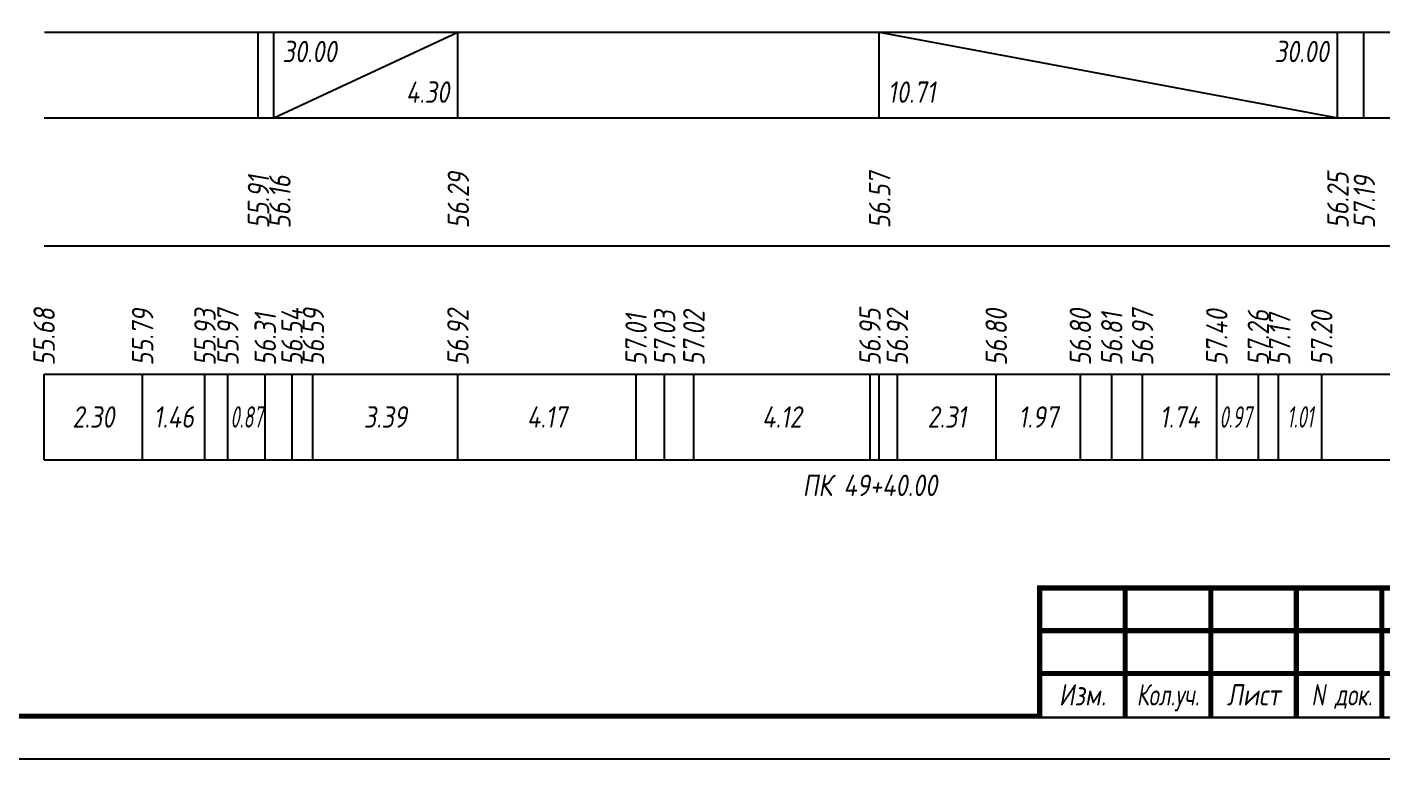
# Model space of a CAD drawing. Extents: x -717 to 1451, y -133302 to 233.
# Drawn here: x 81.6 to 240, y -78042.4 to -77956.8 of the extents above; entities that cross this region are included whole.
import ezdxf
from ezdxf.enums import TextEntityAlignment as Align

# ---------------------------------------------------------------- set-up
doc = ezdxf.new("R2010")
doc.units = 0
for name, color, linetype in [('Зарамочное оформление', 7, 'Continuous'), ('Код_510', 7, 'Continuous'), ('Код_516', 1, 'Continuous'), ('Подписи поперечников', 7, 'Continuous'), ('Таблица', 7, 'Continuous')]:
    doc.layers.add(name, color=color, linetype=linetype)
doc.styles.add('М', font='romand.shx', dxfattribs={"width": 0.8, "oblique": 10, "height": 2.5})

# ---------------------------------------------------------------- blocks, each defined once
blk = doc.blocks.new('Штамп')
at = {"linetype": 'Continuous'}
blk.add_wipeout([(199.95, -411.25), (384.95, -411.25), (384.95, -426.25), (199.95, -426.25)], dxfattribs=at).dxf.layer = 'Зарамочное оформление'
at = {"layer": 'Зарамочное оформление', "linetype": 'Continuous', "lineweight": -3, "const_width": 0.6, "flags": 128}
for points in [[(199.95, -426.25), (199.95, -411.25), (384.95, -411.25)], [(209.95, -411.25), (209.95, -426.25)], [(219.95, -411.25), (219.95, -426.25)], [(229.95, -411.25), (229.95, -426.25)], [(239.95, -411.25), (239.95, -426.25)], [(199.95, -416.25), (264.95, -416.25)], [(199.95, -421.25), (264.95, -421.25)]]:
    blk.add_lwpolyline(points, dxfattribs=at)
at = {"layer": 'Зарамочное оформление', "linetype": 'Continuous', "style": 'М', "oblique": 10}
for s, width, p in [('Изм.', 0.8, (204.95, -423.75)), ('Кол.уч.', 0.7, (214.95, -423.75)), ('Лист', 0.8, (224.95, -423.75)), ('N док.', 0.7, (235.28, -423.75))]:
    blk.add_text(s, height=2.5, dxfattribs=dict(at, width=width)).set_placement(p, align=Align.MIDDLE_CENTER)
blk = doc.blocks.new('шифр')
blk.add_blockref('Штамп', (0, -77671))

msp = doc.modelspace()

# ---------------------------------------------------------------- linework, layer by layer
at = {"flags": 128}
msp.add_lwpolyline([(-30.054, -78042.421), (389.946, -78042.421), (389.946, -77745.421), (-30.054, -77745.421)], close=True, dxfattribs=at)
at = {"const_width": 0.6, "flags": 128}
msp.add_lwpolyline([(-10.054, -78037.421), (384.946, -78037.421), (384.946, -77750.421), (-10.054, -77750.421)], close=True, dxfattribs=at)
at = {"layer": 'Код_510'}
for p, q in [((83.581, -78007.421), (83.581, -77997.421)), ((95.095, -78007.421), (95.095, -77997.421)), ((102.383, -78007.421), (102.383, -77997.421)), ((105.057, -78007.421), (105.057, -77997.421)), ((109.428, -78007.421), (109.428, -77997.421)), ((112.561, -78007.421), (112.561, -77997.421)), ((115.003, -78007.421), (115.003, -77997.421)), ((131.945, -78007.421), (131.945, -77997.421)), ((152.778, -78007.421), (152.778, -77997.421)), ((156.116, -78007.421), (156.116, -77997.421)), ((159.527, -78007.421), (159.527, -77997.421)), ((180.12, -78007.421), (180.12, -77997.421)), ((181.196, -78007.421), (181.196, -77997.421)), ((183.326, -78007.421), (183.326, -77997.421)), ((194.876, -78007.421), (194.876, -77997.421)), ((204.714, -78007.421), (204.714, -77997.421)), ((208.382, -78007.421), (208.382, -77997.421)), ((211.981, -78007.421), (211.981, -77997.421)), ((220.66, -78007.421), (220.66, -77997.421)), ((225.519, -78007.421), (225.519, -77997.421)), ((227.867, -78007.421), (227.867, -77997.421)), ((232.927, -78007.421), (232.927, -77997.421))]:
    msp.add_line(p, q, dxfattribs=at)
at = {"layer": 'Код_516'}
for p, q in [((108.581, -77967.421), (108.581, -77957.421)), ((110.427, -77967.421), (110.427, -77957.421)), ((110.427, -77967.421), (131.945, -77957.421)), ((131.945, -77967.421), (131.945, -77957.421)), ((181.196, -77967.421), (181.196, -77957.421)), ((181.196, -77957.421), (234.761, -77967.421)), ((234.761, -77967.421), (234.761, -77957.421)), ((234.761, -77967.421), (234.761, -77957.421)), ((237.849, -77967.421), (237.849, -77957.421))]:
    msp.add_line(p, q, dxfattribs=at)
at = {"layer": 'Таблица'}
for p, q in [((83.636, -77957.421), (262.903, -77957.421)), ((83.581, -77967.421), (262.849, -77967.421)), ((83.581, -77982.421), (262.849, -77982.421)), ((83.581, -77997.421), (262.849, -77997.421)), ((83.581, -78007.421), (262.849, -78007.421))]:
    msp.add_line(p, q, dxfattribs=at)

# ---------------------------------------------------------------- texts
at = {"layer": 'Код_510', "style": 'М', "oblique": 10, "width": 0.8}
for s, p in [('55.68', (83.581, -77996.421)), ('55.79', (95.095, -77996.421)), ('55.93', (102.383, -77996.421)), ('55.97', (105.057, -77996.421)), ('56.31', (109.428, -77996.421)), ('56.54', (112.561, -77996.421)), ('56.59', (115.061, -77996.421)), ('56.92', (131.945, -77996.421)), ('57.01', (152.778, -77996.421)), ('57.03', (156.116, -77996.421)), ('57.02', (159.527, -77996.421)), ('56.95', (180.12, -77996.421)), ('56.92', (183.326, -77996.421)), ('56.80', (194.876, -77996.421)), ('56.80', (204.714, -77996.421)), ('56.81', (208.382, -77996.421)), ('56.97', (211.981, -77996.421)), ('57.40', (220.66, -77996.421)), ('57.26', (225.519, -77996.421)), ('57.17', (228.019, -77996.421)), ('57.20', (232.927, -77996.421))]:
    msp.add_text(s, height=2.5, rotation=90, dxfattribs=at).set_placement(p, align=Align.MIDDLE_LEFT)
at = {"layer": 'Код_510', "style": 'М', "oblique": 10}
for s, width, p in [('2.30', 0.8, (89.338, -78002.421)), ('1.46', 0.8, (98.739, -78002.421)), ('0.87', 0.6, (107.242, -78002.421)), ('3.39', 0.8, (123.474, -78002.421)), ('4.17', 0.8, (142.361, -78002.421)), ('4.12', 0.8, (169.823, -78002.421)), ('2.31', 0.8, (189.101, -78002.421)), ('1.97', 0.8, (199.795, -78002.421)), ('1.74', 0.8, (216.321, -78002.421)), ('0.97', 0.6, (222.845, -78002.427)), ('1.01', 0.6, (230.397, -78002.421))]:
    msp.add_text(s, height=2.5, dxfattribs=dict(at, width=width)).set_placement(p, align=Align.MIDDLE_CENTER)
at = {"layer": 'Код_516', "style": 'М', "oblique": 10, "width": 0.8}
msp.add_text('30.00', height=2.5, dxfattribs=at).set_placement((111.427, -77958.421), align=Align.TOP_LEFT)
msp.add_text('30.00', height=2.5, dxfattribs=at).set_placement((233.761, -77958.421), align=Align.TOP_RIGHT)
msp.add_text('4.30', height=2.5, dxfattribs=at).set_placement((130.945, -77966.421), align=Align.BOTTOM_RIGHT)
msp.add_text('10.71', height=2.5, dxfattribs=at).set_placement((182.196, -77966.421), align=Align.BOTTOM_LEFT)
for s, p in [('56.57', (181.25, -77980.371)), ('55.91', (108.636, -77980.371)), ('56.16', (111.136, -77980.371)), ('56.29', (131.999, -77980.371)), ('56.25', (234.815, -77980.371)), ('57.19', (237.903, -77980.371))]:
    msp.add_text(s, height=2.5, rotation=90, dxfattribs=at).set_placement(p, align=Align.MIDDLE_LEFT)
at = {"layer": 'Подписи поперечников', "style": 'М', "oblique": 10, "width": 0.8}
msp.add_text('ПК 49+40.00', height=2.5, dxfattribs=at).set_placement((180.12, -78012.421), align=Align.BOTTOM_CENTER)

# ---------------------------------------------------------------- next in the draw order: block references
msp.add_blockref('шифр', (0, 59.829))

doc.saveas('drawing.dxf')
